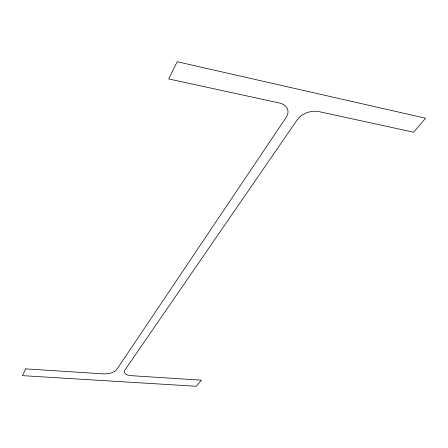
<?xml version="1.0" encoding="UTF-8"?>
<svg xmlns="http://www.w3.org/2000/svg" width="448" height="448" viewBox="0 0 448 448"><rect width="100%" height="100%" fill="white"/><g stroke="black" fill="none" stroke-linecap="round" stroke-linejoin="round"><path stroke-width="0.67" d="M25.738 368.872L22.4 375.642L196.252 386.271L201.449 380.195L131.471 375.687A10.69 4.861 -6.7 0 1 124.858 370.115L297.22 119.79A16.15 10.578 -19 0 1 318.786 111.586L413.61 132.216L425.6 118.205L177.19 61.729L168.706 78.938L279.479 103.034A16.363 11.127 -17.1 0 1 286.11 117.449L116.715 369.572A10.875 4.984 -5.8 0 1 103.197 373.862L25.738 368.872"/></g></svg>
